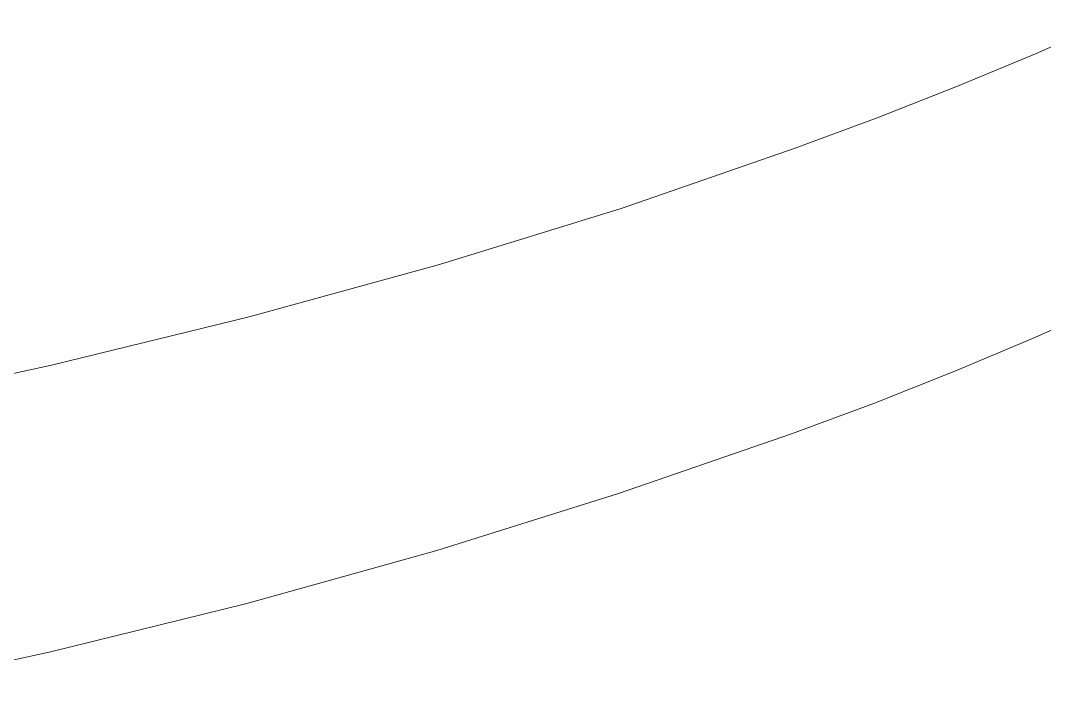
# Model space of a CAD drawing. Header units: inches. Extents: x 34 to 350, y 156 to 377.
# Drawn here: x 153.674 to 155.409, y 200.449 to 201.594 of the extents above; entities that cross this region are included whole.
import ezdxf

# ---------------------------------------------------------------- set-up
doc = ezdxf.new("R2010")
doc.units = ezdxf.units.IN
doc.header["$MEASUREMENT"] = 0
doc.layers.add('DIMS', color=7, linetype='Continuous')

# ---------------------------------------------------------------- blocks, each defined once
blk = doc.blocks.new('block 1727')
at = {"layer": 'DIMS', "color": 7, "lineweight": 18, "true_color": 0xffffff}
blk.add_lwpolyline([(153.3765, 200.4489), (153.7224, 200.524)], dxfattribs=at)
blk = doc.blocks.new('block 1728')
at = {"layer": 'DIMS', "color": 7, "lineweight": 18, "true_color": 0xffffff}
blk.add_lwpolyline([(153.7224, 200.524), (154.0573, 200.6067)], dxfattribs=at)
blk = doc.blocks.new('block 1729')
at = {"layer": 'DIMS', "color": 7, "lineweight": 18, "true_color": 0xffffff}
blk.add_lwpolyline([(154.0573, 200.6067), (154.3792, 200.6961)], dxfattribs=at)
blk = doc.blocks.new('block 1730')
at = {"layer": 'DIMS', "color": 7, "lineweight": 18, "true_color": 0xffffff}
blk.add_lwpolyline([(154.3792, 200.6961), (154.6872, 200.7926)], dxfattribs=at)
blk = doc.blocks.new('block 1731')
at = {"layer": 'DIMS', "color": 7, "lineweight": 18, "true_color": 0xffffff}
blk.add_lwpolyline([(154.6872, 200.7926), (154.9802, 200.894)], dxfattribs=at)
blk = doc.blocks.new('block 1732')
at = {"layer": 'DIMS', "color": 7, "lineweight": 18, "true_color": 0xffffff}
blk.add_lwpolyline([(154.9802, 200.894), (155.1206, 200.9459)], dxfattribs=at)
blk = doc.blocks.new('block 1733')
at = {"layer": 'DIMS', "color": 7, "lineweight": 18, "true_color": 0xffffff}
blk.add_lwpolyline([(155.1206, 200.9459), (155.2568, 201)], dxfattribs=at)
blk = doc.blocks.new('block 1734')
at = {"layer": 'DIMS', "color": 7, "lineweight": 18, "true_color": 0xffffff}
blk.add_lwpolyline([(155.2568, 201), (155.3886, 201.0554)], dxfattribs=at)
blk = doc.blocks.new('block 1735')
at = {"layer": 'DIMS', "color": 7, "lineweight": 18, "true_color": 0xffffff}
blk.add_lwpolyline([(155.3886, 201.0554), (155.5163, 201.1118)], dxfattribs=at)
blk = doc.blocks.new('block 1892')
at = {"layer": 'DIMS', "color": 7, "lineweight": 18, "true_color": 0xffffff}
blk.add_lwpolyline([(155.5211, 201.5941), (155.3934, 201.5377)], dxfattribs=at)
blk = doc.blocks.new('block 1893')
at = {"layer": 'DIMS', "color": 7, "lineweight": 18, "true_color": 0xffffff}
blk.add_lwpolyline([(155.3934, 201.5377), (155.2615, 201.483)], dxfattribs=at)
blk = doc.blocks.new('block 1894')
at = {"layer": 'DIMS', "color": 7, "lineweight": 18, "true_color": 0xffffff}
blk.add_lwpolyline([(155.2615, 201.483), (155.1251, 201.4294)], dxfattribs=at)
blk = doc.blocks.new('block 1895')
at = {"layer": 'DIMS', "color": 7, "lineweight": 18, "true_color": 0xffffff}
blk.add_lwpolyline([(155.1251, 201.4294), (154.9849, 201.377)], dxfattribs=at)
blk = doc.blocks.new('block 1896')
at = {"layer": 'DIMS', "color": 7, "lineweight": 18, "true_color": 0xffffff}
blk.add_lwpolyline([(154.9849, 201.377), (154.6917, 201.2756)], dxfattribs=at)
blk = doc.blocks.new('block 1897')
at = {"layer": 'DIMS', "color": 7, "lineweight": 18, "true_color": 0xffffff}
blk.add_lwpolyline([(154.6917, 201.2756), (154.3835, 201.1808)], dxfattribs=at)
blk = doc.blocks.new('block 1898')
at = {"layer": 'DIMS', "color": 7, "lineweight": 18, "true_color": 0xffffff}
blk.add_lwpolyline([(154.3835, 201.1808), (154.0612, 201.0921)], dxfattribs=at)
blk = doc.blocks.new('block 1899')
at = {"layer": 'DIMS', "color": 7, "lineweight": 18, "true_color": 0xffffff}
blk.add_lwpolyline([(154.0612, 201.0921), (153.7264, 201.0103)], dxfattribs=at)
blk = doc.blocks.new('block 1900')
at = {"layer": 'DIMS', "color": 7, "lineweight": 18, "true_color": 0xffffff}
blk.add_lwpolyline([(153.7264, 201.0103), (153.38, 200.9343)], dxfattribs=at)

msp = doc.modelspace()

# ---------------------------------------------------------------- block references
at = {"layer": 'DIMS'}
for name in ['block 1892', 'block 1893', 'block 1894', 'block 1895', 'block 1896', 'block 1897', 'block 1898', 'block 1735', 'block 1899', 'block 1734', 'block 1900', 'block 1733', 'block 1732', 'block 1731', 'block 1730', 'block 1729', 'block 1728', 'block 1727']:
    msp.add_blockref(name, (0, 0), dxfattribs=at)

doc.saveas('drawing.dxf')
